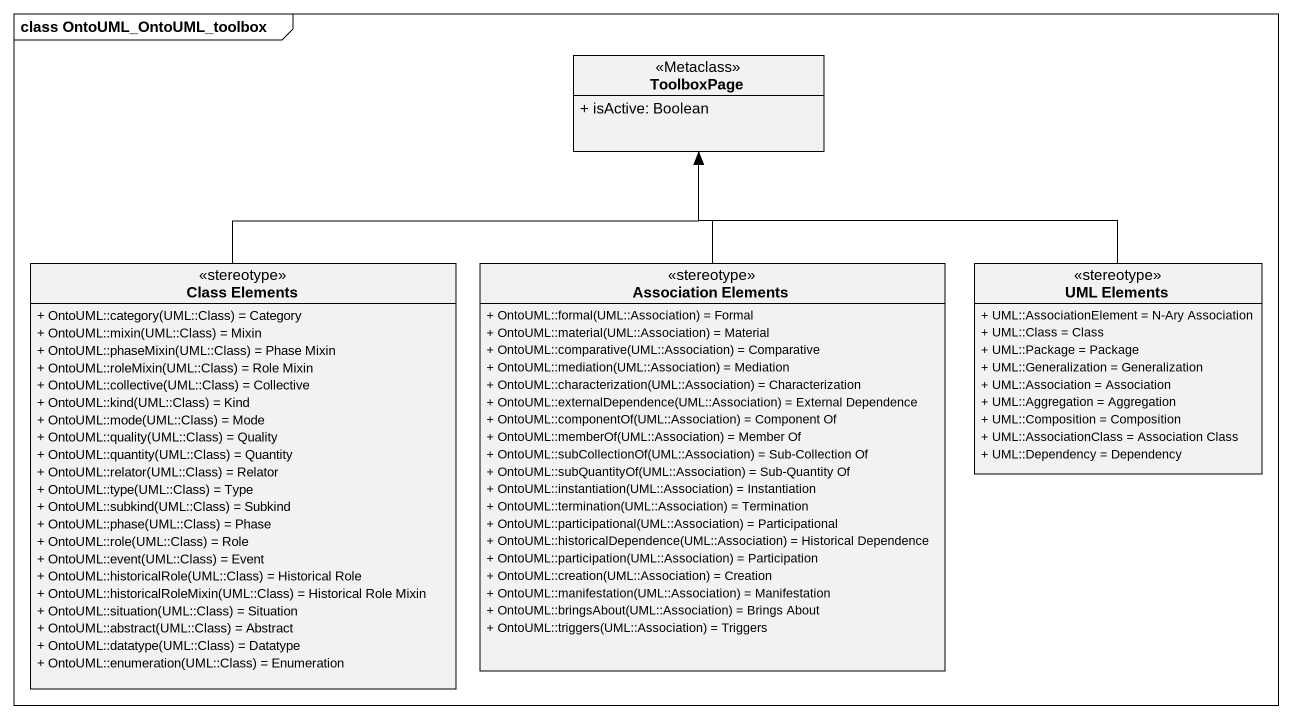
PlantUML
@startuml
mainframe class OntoUML_OntoUML_toolbox
hide circle
hide empty members
skinparam classAttributeIconSize 0
class ToolboxPage <<Metaclass>> {
  + isActive: Boolean
}
class "Class Elements" as Class_Elements <<stereotype>> {
  {field} + OntoUML::category(UML::Class) = Category
  {field} + OntoUML::mixin(UML::Class) = Mixin
  {field} + OntoUML::phaseMixin(UML::Class) = Phase Mixin
  {field} + OntoUML::roleMixin(UML::Class) = Role Mixin
  {field} + OntoUML::collective(UML::Class) = Collective
  {field} + OntoUML::kind(UML::Class) = Kind
  {field} + OntoUML::mode(UML::Class) = Mode
  {field} + OntoUML::quality(UML::Class) = Quality
  {field} + OntoUML::quantity(UML::Class) = Quantity
  {field} + OntoUML::relator(UML::Class) = Relator
  {field} + OntoUML::type(UML::Class) = Type
  {field} + OntoUML::subkind(UML::Class) = Subkind
  {field} + OntoUML::phase(UML::Class) = Phase
  {field} + OntoUML::role(UML::Class) = Role
  {field} + OntoUML::event(UML::Class) = Event
  {field} + OntoUML::historicalRole(UML::Class) = Historical Role
  {field} + OntoUML::historicalRoleMixin(UML::Class) = Historical Role Mixin
  {field} + OntoUML::situation(UML::Class) = Situation
  {field} + OntoUML::abstract(UML::Class) = Abstract
  {field} + OntoUML::datatype(UML::Class) = Datatype
  {field} + OntoUML::enumeration(UML::Class) = Enumeration
}
class "Association Elements" as Association_Elements <<stereotype>> {
  {field} + OntoUML::formal(UML::Association) = Formal
  {field} + OntoUML::material(UML::Association) = Material
  {field} + OntoUML::comparative(UML::Association) = Comparative
  {field} + OntoUML::mediation(UML::Association) = Mediation
  {field} + OntoUML::characterization(UML::Association) = Characterization
  {field} + OntoUML::externalDependence(UML::Association) = External Dependence
  {field} + OntoUML::componentOf(UML::Association) = Component Of
  {field} + OntoUML::memberOf(UML::Association) = Member Of
  {field} + OntoUML::subCollectionOf(UML::Association) = Sub-Collection Of
  {field} + OntoUML::subQuantityOf(UML::Association) = Sub-Quantity Of
  {field} + OntoUML::instantiation(UML::Association) = Instantiation
  {field} + OntoUML::termination(UML::Association) = Termination
  {field} + OntoUML::participational(UML::Association) = Participational
  {field} + OntoUML::historicalDependence(UML::Association) = Historical Dependence
  {field} + OntoUML::participation(UML::Association) = Participation
  {field} + OntoUML::creation(UML::Association) = Creation
  {field} + OntoUML::manifestation(UML::Association) = Manifestation
  {field} + OntoUML::bringsAbout(UML::Association) = Brings About
  {field} + OntoUML::triggers(UML::Association) = Triggers
}
class "UML Elements" as UML_Elements <<stereotype>> {
  + UML::AssociationElement = N-Ary Association
  + UML::Class = Class
  + UML::Package = Package
  + UML::Generalization = Generalization
  + UML::Association = Association
  + UML::Aggregation = Aggregation
  + UML::Composition = Composition
  + UML::AssociationClass = Association Class
  + UML::Dependency = Dependency
}
Class_Elements -up-> ToolboxPage
Association_Elements -up-> ToolboxPage
UML_Elements -up-> ToolboxPage
@enduml
